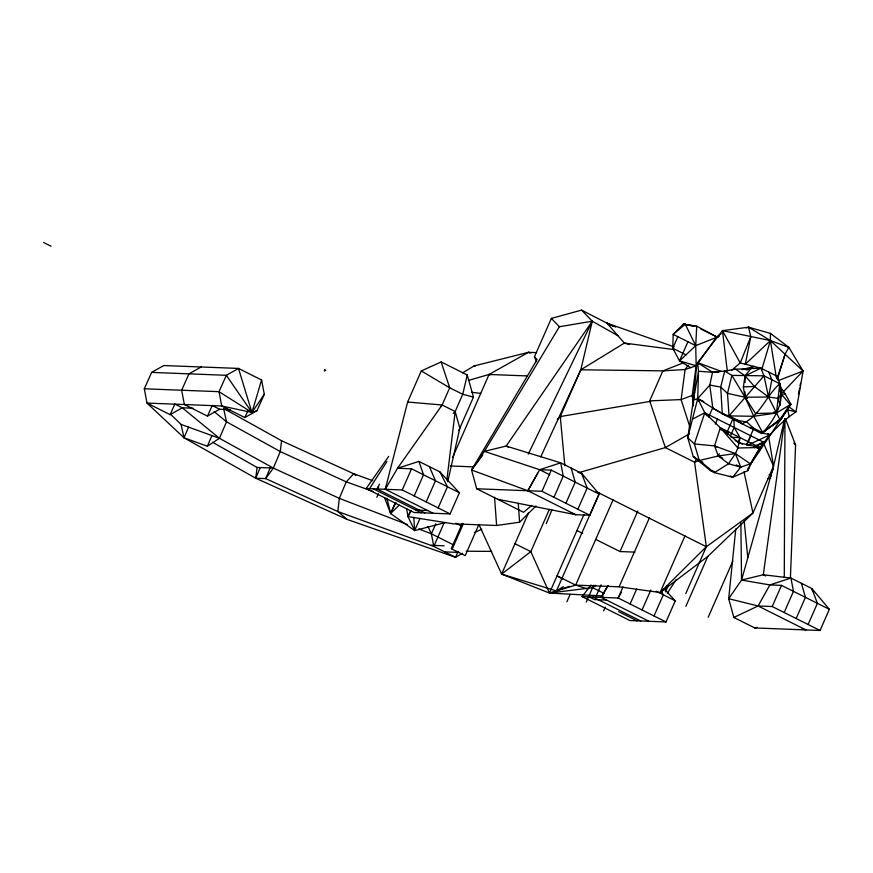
<?xml version="1.0" encoding="UTF-8"?>
<svg xmlns="http://www.w3.org/2000/svg" width="873" height="873" viewBox="0 0 873 873"><rect width="100%" height="100%" fill="white"/><g stroke="black" fill="none" stroke-linecap="round" stroke-linejoin="round"><path stroke-width="1.31" d="M776.293 377.343L770.412 340.579L770.423 333.388L748.565 327.2L722.462 330.649L697.592 362.633L696.599 365.874L693.413 400.161L687.76 437.7L693.271 456.644L710.262 470.449L714.343 472.631L732.687 477.204L747.779 470.656C758.026 446.878 774.427 426.362 795.969 411.87L803.084 371.003L788.865 347.378L770.423 333.388M745.018 391.89L744.996 397.237L753.803 416.301L762.718 432.746L761.638 433.565L722.277 413.867L697.723 398.579L693.413 400.161L693.642 402.857M745.051 382.527L745.073 375.848L750.562 369.017L753.868 366.387L742.061 369.683M784.281 577.064L784.98 419.018M790.403 578.188L795.587 444.968L785.46 418.898M690.63 367.653L679.532 360.92L672.777 348.24L673.181 334.359L683.352 324.145L696.719 326.175L695.716 345.643L696.163 365.754L692.224 395.436L693.489 405.88M733.68 419.575L746.841 422.128L753.748 428.261L762.718 432.746C776.915 416.694 787.904 396.888 776.664 376.045L760.918 368.166L740.217 362.961L722.462 330.649L770.412 340.579L788.865 347.378L785.154 353.958L777.112 378.729M735.775 528.94L728.693 598.692L733.844 617.473L754.774 627.949L820.063 630.481L829.35 609.321L811.868 588.544L790.938 578.057L763.308 574.761L741.548 580.065L728.693 598.692L758.091 605.982L772.212 606.528L820.063 630.481M721.371 371.407L697.592 362.633L698.509 371.232L712.543 372.313L724.688 371.058L731.89 375.39L763.995 375.827L779.753 383.716L776.501 412.994L779.905 419.607L762.718 432.746M462.635 553.253L455.542 557.312L347.17 519.446L255.767 478.229L257.055 467.437L212.63 442.284M224.776 409.11L281.564 440.745L280.277 451.548L273.358 468.07L265.687 478.611L255.767 478.229L183.996 437.777L147.013 403.086L144.307 388.791L151.618 372.4L163.764 365.536L238.482 368.428L261.584 379.995L264.29 394.301L256.989 410.681L244.833 417.545L221.731 405.989L147.013 403.086L170.115 414.653L182.271 407.789L192.944 408.204M446.856 480.106L455.182 411.521L462.745 394.301L467.251 374.997L441.149 361.935L421.277 370.949L407.636 402.027L385.244 489.295L433.095 513.237M699.557 460.267L694.57 462.21L665.346 447.587L649.698 400.871L681.104 399.583L692.224 395.436L693.413 400.161L694.482 392.086M694.832 389.391L695.366 385.353M784.794 419.007L763.308 574.761L765.632 575.929M777.134 410.463L776.501 412.994L755.538 413.507L744.996 397.237L743.37 386.848L745.073 375.848L760.918 368.166L763.995 375.827L768.502 397.008L776.501 412.994L790.916 404.199L785.274 394.039L779.196 385.43M748.226 467.972L747.779 470.656L750.376 463.847L763.548 442.153L704.795 412.754L697.723 398.579L698.509 371.232L693.413 400.161M798.457 394.367L799.613 388.19M800.072 385.724L800.53 383.258M746.219 327.899L748.565 327.2L750.78 336.76L745.28 364.237L770.412 340.579L803.084 371.003L782.623 392.566M697.592 362.633L712.543 372.313L709.782 385.08L712.859 408.466L720.149 412.111M447.74 481.743L459.831 428.152L473.472 397.073L467.251 374.997L467.262 375.652M557.323 419.4L560.27 416.563L580.807 369.792L592.276 321.209L581.582 310.111L551.365 318.416L534.429 356.806L536.546 361.618M829.35 609.321L781.499 585.379L769.877 584.921L741.548 580.065L773.511 466.237L784.674 418.975M780.004 399.037L781.28 393.963L779.96 388.845M256.989 410.681L251.937 412.482L238.482 368.428L226.336 375.303L219.025 391.682L221.731 405.989L251.937 412.482L261.584 379.995M761.747 369.574L770.412 340.579L748.565 327.2L750.933 328.39M777.461 378.838L785.154 353.958M785.274 394.039L781.28 393.963L778.127 398.361L768.502 397.008L744.996 397.237L727.493 393.374L720.705 387.066L709.782 385.08L697.723 398.579L687.76 437.7L694.373 443.931L714.54 445.907L735.437 453.589L750.376 463.847L740.73 467.153L728.562 463.738L718.326 455.946L714.54 445.907L720.323 427.759L704.795 412.754L692.475 419.16M769.451 343.1L770.412 340.579M750.78 336.76L740.217 362.961L731.498 370.403M546.236 523.658L551.911 509.985M255.767 478.229L260.241 467.557M270.161 467.939L265.687 478.611L337.851 511.545L433.794 546.433L455.542 557.312L458.118 551.463M223.597 408.455L226.522 421.812L219.439 438.301L207.348 446.223L183.996 437.777L188.568 427.126M207.348 446.223L211.932 435.583M376.82 497.326L378.413 493.703M386.815 485.715L385.244 489.295L397.531 468.255L442.131 404.996L449.693 387.776L441.149 361.935M394.923 503.786L390.635 513.553L414.653 530.577L445.601 522.49M394.214 506.034L395.807 502.411M366.191 488.553L402.257 489.949L411.543 468.801L459.394 492.743L450.108 513.902L414.042 512.506L366.191 488.553L388.703 456.361M414.228 495.94L423.503 474.781L418.931 461.402L397.531 468.255L411.543 468.801M419.989 518.409L414.653 530.577L407.975 516.62L410.67 510.465M426.188 501.92L435.474 480.772L429.396 466.64M452.694 457.31L489.055 374.462L528.416 352.332L536.568 352.637M438.148 507.911L447.434 486.763L439.872 471.878L418.931 461.402M444.062 523.036L433.794 546.433L431.382 533.807L435.758 523.833M462.319 523.44L451.232 548.691L465.189 555.675L478.906 524.422L501.637 574.107L549.488 593.062L603.287 595.997M452.17 549.161L463.257 523.92M768.535 435.867L773.511 466.237L752.973 513.018L707.796 556.439L660.119 592.516L619.11 586.809L575.634 585.117L556.439 590.934L501.637 574.107L528.634 512.604M476.702 488.771L541.991 491.303L551.278 470.143L599.118 494.096L589.842 515.245L575.711 514.699L497.632 499.247L476.702 488.771L471.551 470.001L537.102 359.578L534.429 356.806M553.951 497.283L563.238 476.134L560.717 462.832L506.165 446.059L484.406 451.363L471.551 470.001L527.859 490.746L575.711 514.699L570.702 512.855M549.379 509.33L530.817 551.627L501.637 574.107M565.911 503.274L575.198 482.125L571.182 468.07M577.871 509.265L587.158 488.105L581.647 473.308L560.717 462.832L539.645 469.696L484.406 451.363L559.386 326.742L592.276 321.209L617.942 335.734M583.939 514.59L549.488 593.062L592.603 587.649L595.779 585.27M558.709 589.548L556.439 590.934L599.489 492.874M684.072 362.579L662.869 370.861L649.698 400.871L650.636 401.34L560.27 416.563L564.842 465.767M677.841 336.694L672.777 348.24L685.96 354.842M682.348 326.426L683.352 324.145L694.81 326.098M566.893 601.77L570.102 594.448M613.075 499.847L575.634 585.117L557.88 576.235M698.247 363.735L696.599 365.874L679.532 360.92L687.946 341.747M586.241 602.141L593.684 585.205M595.681 597.143L601.071 584.877M595.713 539.394L620.016 551.55L637.814 510.989M603.647 610.849L605.24 607.226M619.11 586.809L649.501 517.591M591.076 584.986L582.073 596.608L618.139 598.005L623.06 586.798M708.636 417.098L712.805 407.582M630.11 603.985L636.657 589.057M715.303 424.082L717.486 419.105M642.07 609.976L650.811 590.072M726.565 433.324L732.829 419.051M719.308 453.72L718.326 455.946L699.317 460.497L693.271 456.644L695.639 457.823M727.755 434.481L728.835 432.015M684.978 535.902L660.119 592.516L706.344 546.738L752.973 513.018L744.003 471.78M730.417 436.009L734.171 427.454L733.942 419.367M654.03 615.967L663.316 594.808L661.57 591.381M737.871 442.546L740.031 437.624L734.171 427.454M582.073 596.608L629.924 620.55L665.99 621.947L675.276 600.799L664.124 588.871M746.579 444.794L753.366 429.33M747.037 444.51L750.856 435.813M750.147 445.688L751.227 443.222M685.807 593.509L706.344 546.738L694.57 462.21L696.719 458.838M685.894 606.32L707.796 556.439M708.21 617.233L732.851 561.099M772.212 606.528L781.499 585.379M784.172 612.519L793.459 591.359L790.938 578.057L769.877 584.921L758.091 605.982L733.844 617.473M796.143 618.499L805.43 597.35L801.403 583.295M808.103 624.49L817.39 603.341L811.868 588.544L812.599 591.076M770.63 475.021L773.282 469.03M170.115 414.653L174.84 404.068L182.271 407.789L219.439 438.301L273.358 468.07L339.324 498.352L407.418 524.575M201.128 366.987L188.972 373.851L181.66 390.242L184.367 404.537L207.479 416.105L212.204 405.519L219.625 409.241L230.297 409.644M244.833 417.545L247.987 410.496M395.611 502.542L390.635 513.553L384.513 497.577M458.707 430.607L459.831 428.152L455.182 411.521L442.131 404.996L407.636 402.027L408.575 402.497M540.725 456.906L580.807 369.792L624.359 343.089L674.196 349.593M528.274 454.102L592.276 321.209L506.165 446.059L508.49 447.227M665.379 591.829L668.314 585.805M758.55 452.236L763.548 442.153L753.923 446.441M379.482 484.122L377.027 488.978L424.878 512.92M665.084 589.733L666.939 586.089M535.978 505.98L519.61 522.196L496.617 525.491L453.142 523.811L407.975 516.62L411.128 510.716M551.278 470.143L539.645 469.696L527.859 490.746L537.703 473.253M648.977 621.292L601.126 597.339L607.957 585.652M617.997 598.234L621.412 592.385M601.126 597.339L607.979 585.685M378.391 486.807L377.027 488.978L378.696 486.818M369.552 488.684L386.968 461.457M667.343 593.182L676.16 579.694M750.442 464.6L790.916 404.199L780.276 420.36L770.324 426.941M594.087 585.434L592.603 587.649L604.203 593.454M144.307 388.791L219.025 391.682L251.937 412.482L264.29 394.301M688.175 365.209L685.087 369.541L681.104 399.583L690.063 427.475M471.551 470.001L482.78 455.062M440.461 407.145L442.131 404.996M731.148 437.275L740.031 437.624L737.892 448.002L735.437 453.589L740.73 467.153L732.687 477.204L730.308 476.003M779.753 383.716C765.981 395.775 759.63 416.945 741.963 423.721L738.121 421.244M760.918 368.166L735.612 369.181L724.688 371.058L720.705 387.066L722.277 413.867L729.031 415.886L763.995 375.827M453.251 413.431L455.182 411.521M399.059 505.216L390.635 513.553L386.914 498.188M679.532 360.92L695.716 345.643L719.243 336.301M531.799 505.303L523.549 512.298L497.632 499.247M721.218 333.77L716.744 336.869L696.163 365.754L685.087 369.541L662.869 370.861L580.807 369.792M762.587 432.07L767.007 429.145M739.889 362.371L740.664 361.869M556.439 590.934L563.347 586.667M754.348 447.696L763.548 442.153M462.504 372.869L474.126 365.918L528.416 352.332L531.035 352.976M689.397 433.859L665.346 447.587L578.93 472.62M207.479 416.105L219.625 409.241M747.255 445.416L770.019 434.765L767.618 433.565M474.388 532.508L481.82 529.224M778.443 380.563L803.084 371.003M757.284 448.362L759.739 447.478L720.323 427.759L721.185 430.094M569.414 586.35L549.488 593.062L530.817 551.627L514.983 543.704M468.452 380.442L489.055 374.462L527.106 375.936M754.774 627.949L757.338 627.327M746.742 369.803L750.562 369.017L745.509 369.661M715.478 337.524L718.141 337.065M768.044 478.688L770.673 478.24M712.543 372.313L718.894 372.018M743.37 386.848L754.49 386.532L768.502 397.008L771.874 379.777L768.797 372.105M466.182 551.223L491.761 551.387M747.419 398.448L744.996 397.237L731.89 375.39L727.493 393.374L729.031 415.886L753.803 416.301L776.501 412.994L774.078 411.783M151.618 372.4L226.336 375.303L251.937 412.482M450.272 465.975L473.373 466.869M257.055 467.437L273.358 468.07M415.701 510.061L427.65 510.519M620.016 551.55L634.955 552.129M431.12 545.287L444.117 545.789M444.673 551.867L458.685 552.413M606.56 600.067L594.611 599.598L589.166 596.881M750.234 427.857L753.748 428.261M471.551 392.283L480.75 393.396M683.352 324.145L692.616 326.011M770.019 434.765L761.485 432.801L761.638 433.565L781.935 417.709L779.905 419.607L790.032 404.494L781.28 393.963L779.971 390.438M710.262 470.449L714.158 471.409M802.101 628.975L804.666 629.608M473.472 397.073L462.745 394.301L449.693 387.776L421.277 370.949L422.216 371.418M581.582 310.111L606.986 323.152L624.359 343.089L629.586 344.519M577.751 472.107L581.647 473.308L599.118 494.096M574.39 584.681L587.114 588.849M610.522 325.171L606.986 323.152L674.152 346.865M373.098 491.423L346.254 481.863L280.277 451.548L226.522 421.812L214.212 411.674M170.421 414.108L181.071 424.42L219.439 438.301M372.684 480.685L353.718 473.755L281.564 440.745M418.767 528.951L431.382 533.807L453.611 544.938M608.295 323.807L615.749 327.069M700.91 329.088L716.744 336.869L696.719 326.175M785.307 345.599L788.865 347.378M606.986 323.152L613.173 326.251M624.359 343.089L625.297 343.558M662.869 370.861L663.807 371.331M703.725 401.58L697.723 398.579L698.411 401.133M729.031 415.886L738.001 420.371M722.582 413.333L725.016 414.544M738.383 421.244L740.817 422.456M750.54 427.323L752.973 428.545M735.186 440.538L742.432 444.161M528.416 352.332L529.42 352.834M714.54 445.907L716.777 447.031M722.811 458.194L718.326 455.946L735.437 453.589L728.562 463.738L714.343 472.631L699.317 460.497L694.373 443.931L704.795 412.754L707.141 415.974M736.245 464.916L740.73 467.153M699.317 460.497L702.896 462.286M474.126 365.918L475.065 366.387M489.055 374.462L490.004 374.932M560.27 416.563L561.208 417.032M596.117 491.564L706.344 546.738M539.645 469.696L549.739 474.748M541.991 491.303L589.842 515.245M43.65 242.519L51.081 246.241M758.091 605.982L805.943 629.924M576.933 530.544L582.728 533.447M656.136 591.217L675.276 600.799M402.257 489.949L450.108 513.902M618.139 598.005L665.99 621.947M455.782 523.2L461.828 526.223M556.996 575.973L562.79 578.875M592.909 597.023L640.76 620.976M373.284 488.825L421.135 512.778M618.619 611.613L637.017 620.823M735.612 369.181L745.073 375.848L754.49 386.532M788.614 406.654L795.969 411.87L787.708 409.939L789.203 416.628M769.146 474.432L771.23 476.112M355.791 475.512L353.718 473.755L346.254 481.863L339.324 498.352L337.851 511.545L347.17 519.446M793.808 443.113L795.587 444.968M551.365 318.416L559.386 326.742M439.872 471.878L459.394 492.743M427.988 526.474L431.382 533.807M763.253 442.567L773.511 466.237M778.127 398.361L780.287 405.323M776.686 378.14L776.664 376.045L777.657 379.886M181.071 424.42L183.996 437.777M781.28 393.963L781.772 396.266M406.622 508.599L407.975 516.62M722.462 330.649L727.296 371.025M744.178 521.17L747.801 557.661M518.235 503.263L519.61 522.196M494.555 497.217L496.617 525.491M413.791 517.351L414.653 530.577M776.664 376.045L776.763 378.511M740.871 522.84L741.548 580.065M324.756 369.934L324.32 370.949L325.694 370.403L324.756 369.934M685.261 324.221L673.181 334.359L695.716 345.643L685.261 324.221M759.739 447.478L737.892 448.002L720.323 427.759L738.962 442.807L759.739 447.478"/></g></svg>
